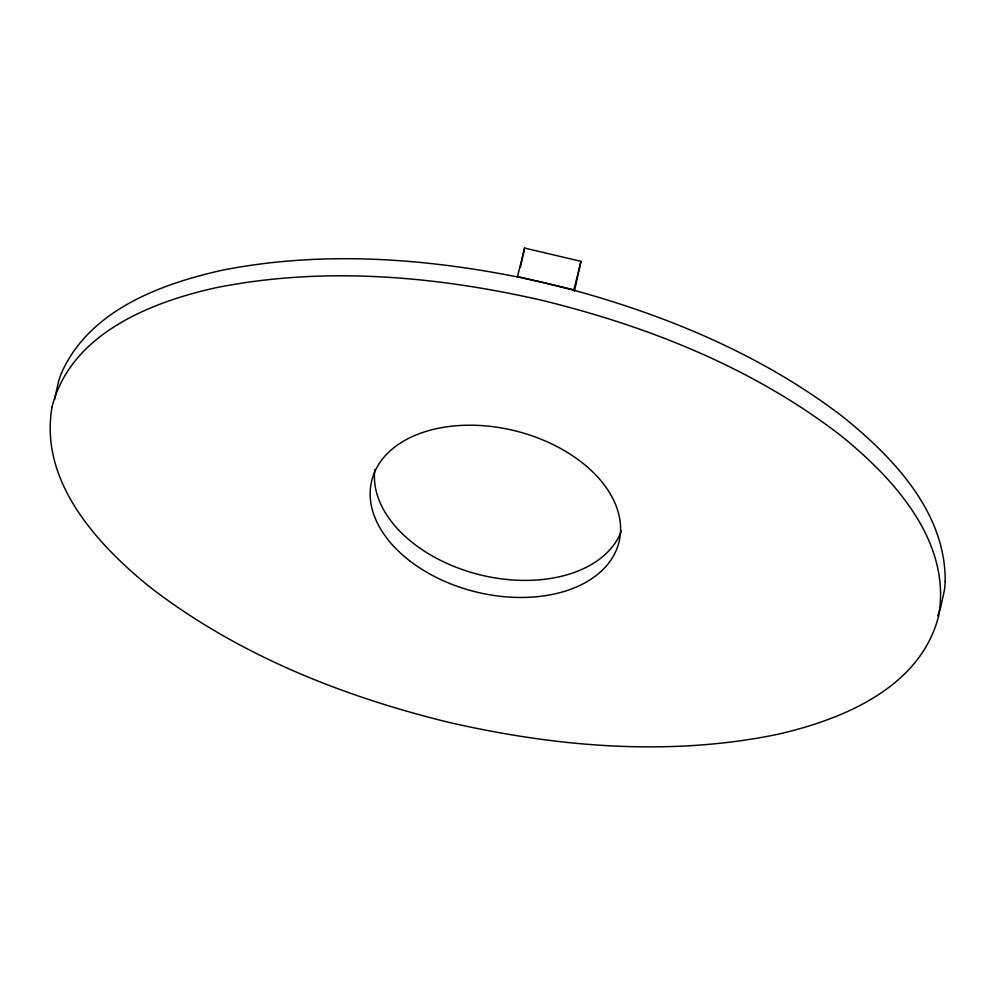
<?xml version="1.0" encoding="UTF-8"?>
<svg xmlns="http://www.w3.org/2000/svg" width="995" height="995" viewBox="0 0 995 995"><rect width="100%" height="100%" fill="white"/><g stroke="black" fill="none" stroke-linecap="round" stroke-linejoin="round"><path stroke-width="1.49" d="M944.404 590.309L940.685 607.373A243.178 158.255 14 0 1 937.688 615.768M61.578 372.777C89.463 310.39 160.058 284.06 222.295 270.217C319.731 250.939 420.549 257.73 517.437 276.921L524.614 248.053L580.968 261.349L574.438 291.236M520.373 267.481L524.614 248.053M945.188 581.391C945.772 512.214 893.249 457.352 842.777 416.718C763.401 355.936 669.685 316.547 573.779 290.217L580.968 261.349M58.581 381.172L54.849 398.236A243.178 158.255 14 0 0 54.713 399.331M517.437 276.921L544.078 282.754M517.524 276.486L573.879 289.794M545.695 283.14L573.779 290.217M621.502 530.708A127.385 82.896 14 0 1 479.727 574.749A127.385 82.896 14 0 1 374.891 469.416M945.2 581.304A243.178 158.255 14 0 1 944.429 590.222M58.593 381.085A243.178 158.255 14 0 1 61.59 372.69M52.101 406.681C38.942 480.685 96.279 543.531 149.349 586.627C237.059 654.523 342.205 696.376 449.305 722.469C556.056 746.847 668.192 756.598 776.237 734.633C841.957 719.833 920.263 688.043 938.646 615.992C951.805 541.989 894.468 479.142 841.397 436.046C753.688 368.15 648.541 326.298 541.442 300.204C434.678 275.826 322.554 266.075 214.51 288.04C148.79 302.841 70.483 334.631 52.101 406.681M409.542 560.72A127.385 82.896 14 0 0 617.248 547.772A127.385 82.896 14 0 0 459.329 425.524A127.385 82.896 14 0 0 409.542 560.72"/></g></svg>
